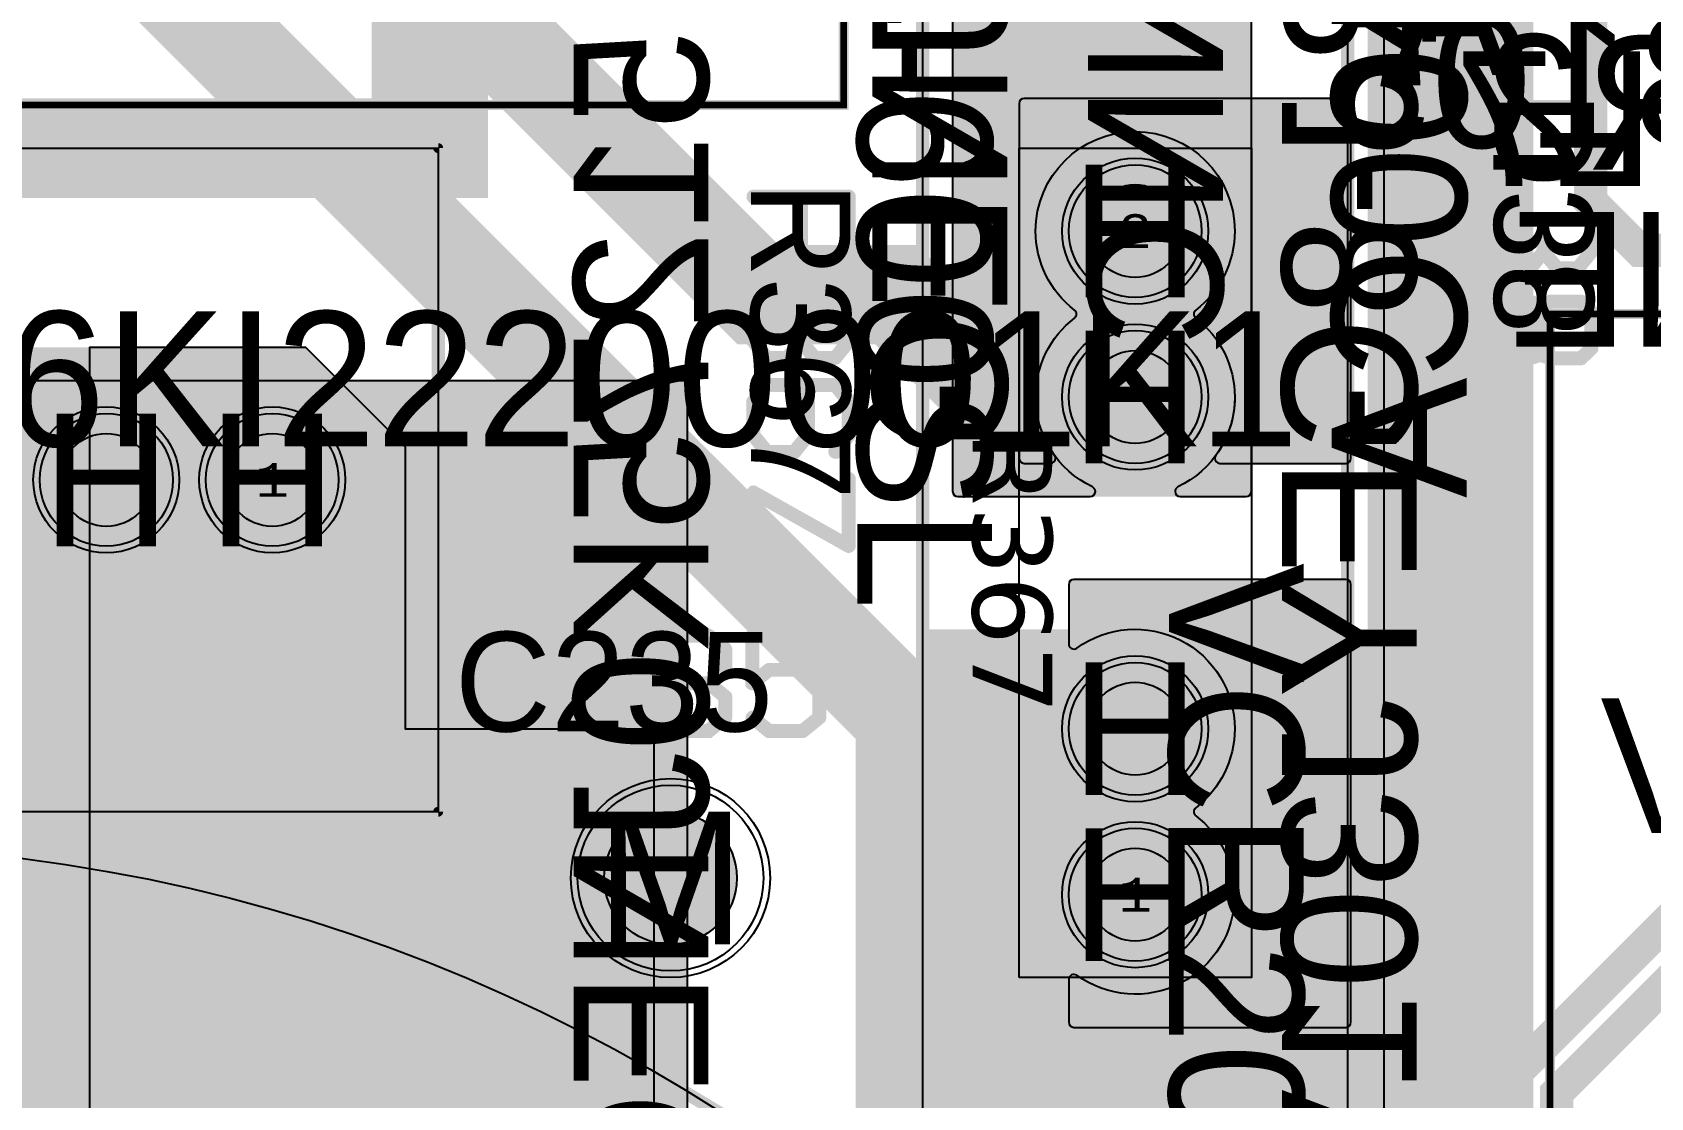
# Model space of a CAD drawing. Extents: x -23 to 289, y -67 to 135.
# Drawn here: x 53.14 to 77.52, y 49.19 to 65.25 of the extents above; entities that cross this region are included whole.
import ezdxf
from ezdxf.enums import TextEntityAlignment as Align

# ---------------------------------------------------------------- set-up
doc = ezdxf.new("R2010")
doc.units = 0
doc.header["$MEASUREMENT"] = 0
for name, color, linetype in [('ASSEMBLY_OUTLINES_TOP', 102, 'CONTINUOUS'), ('ASSEMBLY_PART_NUMBERS_BTM', 191, 'CONTINUOUS'), ('ASSEMBLY_PART_NUMBERS_TOP', 102, 'CONTINUOUS'), ('ASSEMBLY_REF_DES_TOP', 102, 'CONTINUOUS'), ('DRILL_DRAWING', 21, 'CONTINUOUS'), ('GENERATED_SILKSCREEN_BTM', 255, 'CONTINUOUS'), ('GENERATED_SILKSCREEN_TOP', 140, 'CONTINUOUS'), ('MOUNTING_HOLE_PADS_LAYER14', 150, 'CONTINUOUS'), ('MOUNTING_HOLE_PADS_LAYER15', 230, 'CONTINUOUS'), ('MOUNTING_HOLES_LAYER_BOT17', 42, 'CONTINUOUS'), ('MOUNTING_HOLES_LAYER_TOP', 42, 'CONTINUOUS'), ('PART_HOLES_LAYER_BOTTOM', 30, 'CONTINUOUS'), ('PART_HOLES_LAYER_TOP', 30, 'CONTINUOUS'), ('PART_PADS_LAYER_BOTTOM', 230, 'CONTINUOUS'), ('PART_PADS_LAYER_TOP', 150, 'CONTINUOUS'), ('PIN_NUMBERS_BTM', 8, 'CONTINUOUS'), ('PIN_NUMBERS_TOP', 8, 'CONTINUOUS'), ('PLACEMENT_OUTLINES_TOP', 130, 'CONTINUOUS'), ('PLANE_DATA_LAYER_BOTTOM', 230, 'CONTINUOUS'), ('PLANE_DATA_LAYER_TOP', 150, 'CONTINUOUS'), ('PLANE_SHAPES_LAYER_BOTTOM', 230, 'CONTINUOUS'), ('PLANE_SHAPES_LAYER_TOP', 150, 'CONTINUOUS'), ('SILKSCREEN_OUTLINES_TOP', 150, 'CONTINUOUS'), ('SILKSCREEN_REF_DES_BTM', 211, 'CONTINUOUS'), ('SILKSCREEN_REF_DES_TOP', 150, 'CONTINUOUS'), ('SOLDERMASK_PADS_BTM', 12, 'CONTINUOUS'), ('SOLDERMASK_PADS_TOP', 180, 'CONTINUOUS'), ('TRACES_LAYER_BOTTOM', 230, 'CONTINUOUS')]:
    doc.layers.add(name, color=color, linetype=linetype)
doc.styles.add('COURIER_NEW', font='COUR.TTF')
doc.styles.add('VERDANA', font='verdana.TTF')
doc.styles.add('VERIBEST_GERBER_0', font='txt')

msp = doc.modelspace()

# ---------------------------------------------------------------- hatches: boundary and pattern name
at = {"layer": 'MOUNTING_HOLES_LAYER_BOT17'}
h = msp.add_hatch(color=256, dxfattribs=at)
edge = h.paths.add_edge_path()
edge.add_arc((69.75, 59.75), 0.7, 0, 360)
h = msp.add_hatch(color=256, dxfattribs=at)
edge = h.paths.add_edge_path()
edge.add_arc((54.25, 58.5), 0.7, 0, 360)
h = msp.add_hatch(color=256, dxfattribs=at)
edge = h.paths.add_edge_path()
edge.add_arc((69.75, 54.75), 0.7, 0, 360)
h = msp.add_hatch(color=256, dxfattribs=at)
edge = h.paths.add_edge_path()
edge.add_arc((62.75, 52.5), 1, 0, 360)
at = {"layer": 'MOUNTING_HOLES_LAYER_TOP'}
h = msp.add_hatch(color=256, dxfattribs=at)
edge = h.paths.add_edge_path()
edge.add_arc((69.75, 59.75), 0.7, 0, 360)
h = msp.add_hatch(color=256, dxfattribs=at)
edge = h.paths.add_edge_path()
edge.add_arc((54.25, 58.5), 0.7, 0, 360)
h = msp.add_hatch(color=256, dxfattribs=at)
edge = h.paths.add_edge_path()
edge.add_arc((69.75, 54.75), 0.7, 0, 360)
h = msp.add_hatch(color=256, dxfattribs=at)
edge = h.paths.add_edge_path()
edge.add_arc((62.75, 52.5), 1, 0, 360)
at = {"layer": 'PART_HOLES_LAYER_BOTTOM'}
h = msp.add_hatch(color=256, dxfattribs=at)
edge = h.paths.add_edge_path()
edge.add_arc((69.75, 62.25), 0.7, 0, 360)
h = msp.add_hatch(color=256, dxfattribs=at)
edge = h.paths.add_edge_path()
edge.add_arc((56.75, 58.5), 0.7, 0, 360)
h = msp.add_hatch(color=256, dxfattribs=at)
edge = h.paths.add_edge_path()
edge.add_arc((69.75, 52.25), 0.7, 0, 360)
at = {"layer": 'PART_HOLES_LAYER_TOP'}
h = msp.add_hatch(color=256, dxfattribs=at)
edge = h.paths.add_edge_path()
edge.add_arc((69.75, 62.25), 0.7, 0, 360)
h = msp.add_hatch(color=256, dxfattribs=at)
edge = h.paths.add_edge_path()
edge.add_arc((56.75, 58.5), 0.7, 0, 360)
h = msp.add_hatch(color=256, dxfattribs=at)
edge = h.paths.add_edge_path()
edge.add_arc((69.75, 52.25), 0.7, 0, 360)
at = {"layer": 'PLANE_DATA_LAYER_BOTTOM'}
for points in [[(73, 64.1738, 0.41421356), (72.9238, 64.25), (68.0762, 64.25, 0.41421356), (68, 64.1738), (68, 58.8262, 0.41421356), (68.0762, 58.75), (68.47289, 58.75, 0.41421356), (68.54909, 58.8262, 0.15784525), (68.53463, 58.87086, -0.15784898), (68.25, 59.75), (68.25, 59.75, -0.23303436), (68.83626, 60.93957, 0.23303439), (68.86604, 61, 0.23303439), (68.83626, 61.06043, -0.23303436), (68.25, 62.25), (68.25, 62.25, -1), (71.25, 62.25), (71.25, 62.25, -0.23303436), (70.66374, 61.06043, 0.23303439), (70.63396, 61, 0.23303439), (70.66374, 60.93957, -0.23303436), (71.25, 59.75), (71.25, 59.75, -0.15784898), (70.96537, 58.87086, 0.15784525), (70.95091, 58.8262, 0.41421356), (71.02711, 58.75), (72.9238, 58.75, 0.41421356), (73, 58.8262)], [(73, 56.9238, 0.41421356), (72.9238, 57), (68.8262, 57, 0.41421356), (68.75, 56.9238), (68.75, 56.02711, 0.61208009), (68.87086, 55.96536, -0.61208244), (71.25, 54.75), (71.25, 54.75, -0.23303436), (70.66374, 53.56043, 0.23303439), (70.63396, 53.5, 0.23303439), (70.66374, 53.43957, -0.23303436), (71.25, 52.25), (71.25, 52.25, -0.61208244), (68.87086, 51.03464, 0.61208009), (68.75, 50.97289), (68.75, 50.3262, 0.41421356), (68.8262, 50.25), (72.9238, 50.25, 0.41421356), (73, 50.3262)]]:
    msp.add_hatch(color=256, dxfattribs=at).paths.add_polyline_path(points, flags=0)
for points in [[(69.75, 62.25), (68.64536, 63.37436)], [(69.75, 62.25), (70.86454, 63.36454)], [(69.75, 62.25), (68.51958, 61.26488)], [(69.75, 62.25), (70.98908, 61.27578)], [(69.75, 59.75), (68.51959, 60.73514)], [(69.75, 59.75), (70.98908, 60.72422)], [(56.75, 58.5), (56.75, 60.0762)], [(54.25, 58.5), (53.27578, 59.73908)], [(54.25, 58.5), (55.22422, 59.73908)], [(54.25, 58.5), (55.22422, 57.26092)], [(56.75, 58.5), (56.75, 56.9238)], [(56.75, 58.5), (58.3262, 58.5)], [(69.75, 54.75), (69.75, 56.3262)], [(69.75, 52.25), (69.75, 54.75)], [(69.75, 52.25), (69.75, 54.75)], [(69.75, 54.75), (71.3262, 54.75)], [(62.75, 52.5), (61.27562, 53.81589)], [(62.75, 52.5), (61.43411, 51.02562)], [(69.75, 52.25), (69.75, 50.6738)], [(69.75, 52.25), (71.3262, 52.25)]]:
    msp.add_hatch(color=256, dxfattribs=at).paths.add_polyline_path(points, is_closed=False, flags=0)
h = msp.add_hatch(color=256, dxfattribs=at)
h.paths.add_polyline_path([(78.25, 28.6738), (78.25, 17.28156), (78.25, 17.28156, -0.19890996), (78.22768, 17.22768), (77.52232, 16.52232, -0.19891337), (77.46844, 16.5), (77.09915, 16.5, -0.80259303), (77.06695, 16.64526, 0.29147852), (77.5, 17.325), (77.5, 20.325, 0.41421356), (76.75, 21.075), (64.75, 21.075, 0.41421356), (64, 20.325), (64, 17.325, 0.29147981), (64.43305, 16.64526, -0.80259303), (64.40085, 16.5), (63.8262, 16.5, -0.41421356), (63.75, 16.5762), (63.75, 26.74999, 0.41421356), (63.74999, 26.75), (55.3262, 26.75, -0.41421356), (55.25, 26.8262), (55.25, 31.74999, 0.41421356), (55.24999, 31.75), (51.3262, 31.75, -0.41421356), (51.25, 31.8262), (51.25, 33.42377, -0.54958845), (51.35861, 33.49273, 0.11027068), (51.55, 33.45), (52.75, 33.45, 0.20031006), (53.0699, 33.58352, -0.67680827), (53.20026, 33.52853, 0.00459672), (53.2, 33.50003), (53.2, 33.5, 9.12976926), (53.34526, 34.15514, -0.80256403), (53.2, 34.18734), (53.2, 37.1, 0.41421356), (52.75, 37.55), (51.55, 37.55, 0.11027068), (51.35861, 37.50727, -0.54958845), (51.25, 37.57623), (51.25, 39.00418, -0.31739282), (51.30068, 39.07598, 0.31739291), (51.6, 39.5), (51.6, 40.9, 0.31739291), (51.30068, 41.32402, -0.31739282), (51.25, 41.39582), (51.25, 41.4238, -0.41421356), (51.3262, 41.5), (53.99999, 41.5, 0.41421356), (54, 41.50001), (54, 56.93341, -0.44695761), (54.0846, 57.00915, 0.26235333), (55.43957, 57.58626, -0.49283204), (55.56043, 57.58626, 0.7163994), (58.25, 58.5), (58.25, 58.5, 0.7163994), (55.56043, 59.41374, -0.49283204), (55.43957, 59.41374, 0.49283254), (53.06043, 59.41374, -0.49283204), (52.93957, 59.41374, 0.56041705), (50.39503, 59.14348, -0.7996942), (50.25, 59.17617), (50.25, 60.4238, -0.41421356), (50.3262, 60.5), (57.21844, 60.5, -0.19891337), (57.27232, 60.47768), (58.72768, 59.02232, -0.19890996), (58.75, 58.96844), (58.75, 58.96844), (58.75, 54.75001, 0.41421356), (58.75001, 54.75), (62.4238, 54.75, -0.41421356), (62.5, 54.6738), (62.5, 54.44909, -0.36643786), (62.43638, 54.37394, 0.84654801), (62.43638, 50.62606, -0.36643786), (62.5, 50.55091), (62.5, 44.44909, -0.36643786), (62.43638, 44.37394, 0.84654801), (62.43638, 40.62606, -0.36643786), (62.5, 40.55091), (62.5, 40.0762, -0.41421356), (62.4238, 40), (61.00001, 40, 0.41421356), (61, 39.99999), (61, 28.75001, 0.41421356), (61.00001, 28.75), (78.1738, 28.75, -0.41421356)], flags=0)
h.paths.add_polyline_path([(56.35, 42.5, -1), (60.15, 42.5, -1)], flags=0)
h.paths.add_polyline_path([(59.987, 37.05784, 2.70182867), (57.513, 37.05784, -0.45972627), (57.513, 36.94216, 2.70182867), (59.987, 36.94216, -0.45972627)], flags=0)
at = {"layer": 'PLANE_DATA_LAYER_TOP'}
h = msp.add_hatch(color=256, dxfattribs=at)
h.paths.add_polyline_path([(75.75, 40.3262, -0.41421356), (75.6738, 40.25), (66.5762, 40.25, -0.41421356), (66.5, 40.3262), (66.5, 56.1738, -0.41421356), (66.5762, 56.25), (69.07383, 56.25, -0.7996942), (69.10652, 56.10497, 0.28956578), (68.25, 54.75), (68.25, 54.75, 0.23303436), (68.83626, 53.56043, -0.49283204), (68.83626, 53.43957, 0.23303436), (68.25, 52.25), (68.25, 52.25, 1), (71.25, 52.25), (71.25, 52.25, 0.23303436), (70.66374, 53.43957, -0.49283204), (70.66374, 53.56043, 0.23303436), (71.25, 54.75), (71.25, 54.75, 0.28956578), (70.39348, 56.10497, -0.7996942), (70.42617, 56.25), (73.24999, 56.25, 0.41421356), (73.25, 56.25001), (73.25, 75.99999, 0.41421356), (73.24999, 76), (71.70923, 76, -0.41421356), (71.63303, 76.0762), (71.63303, 76.07621, -0.01248484), (71.63312, 76.08001, 1.05131286), (68.63688, 76.08001, -0.01248484), (68.63697, 76.07621), (68.63697, 76.0762, -0.41421356), (68.56077, 76), (66.5762, 76, -0.41421356), (66.5, 76.0762), (66.5, 76.99999, 0.41421356), (66.49999, 77), (60.00001, 77, 0.41421356), (60, 76.99999), (60, 62.8262, -0.41421356), (59.9238, 62.75), (47.8262, 62.75, -0.41421356), (47.75, 62.8262), (47.75, 64.1738, -0.41421356), (47.8262, 64.25), (58.24999, 64.25, 0.41421356), (58.25, 64.25001), (58.25, 76.99999, 0.41421356), (58.24999, 77), (39.25001, 77, 0.41421356), (39.25, 76.99999), (39.25, 75.4724, -0.61749004), (39.12818, 75.41137, 0.97460768), (37.33326, 73.13481, -0.70198227), (37.28456, 73), (36.3262, 73, -0.41421356), (36.25, 73.0762), (36.25, 78.1738, -0.41421356), (36.3262, 78.25), (75.6738, 78.25, -0.41421356), (75.75, 78.1738)], flags=0)
h.paths.add_polyline_path([(69.5, 45.75, -1), (72, 45.75, -1)], flags=0)
h.paths.add_polyline_path([(72.25, 45.75, -1), (74.75, 45.75, -1)], flags=0)
msp.add_hatch(color=256, dxfattribs=at).paths.add_polyline_path([(71.5, 67.1738, 0.41421356), (71.4238, 67.25), (67.0762, 67.25, 0.41421356), (67, 67.1738), (67, 58.3262, 0.41421356), (67.0762, 58.25), (69.07383, 58.25, 0.41421356), (69.15003, 58.3262, 0.28956419), (69.10652, 58.39503, -0.28956578), (68.25, 59.75), (68.25, 59.75, -0.23303436), (68.83626, 60.93957, 0.23303439), (68.86604, 61, 0.23303439), (68.83626, 61.06043, -0.23303436), (68.25, 62.25), (68.25, 62.25, -1), (71.25, 62.25), (71.25, 62.25, -0.23303436), (70.66374, 61.06043, 0.23303439), (70.63396, 61, 0.23303439), (70.66374, 60.93957, -0.23303436), (71.25, 59.75), (71.25, 59.75, -0.28956578), (70.39348, 58.39503, 0.28956419), (70.34997, 58.3262, 0.41421356), (70.42617, 58.25), (71.4238, 58.25, 0.41421356), (71.5, 58.3262)], flags=0)
for points in [[(69.75, 62.25), (68.63546, 63.36454)], [(69.75, 62.25), (70.85465, 63.37434)], [(69.75, 62.25), (68.51092, 61.27578)], [(69.75, 62.25), (70.98041, 61.26486)], [(69.75, 59.75), (68.51092, 60.72422)], [(69.75, 59.75), (70.98042, 60.73512)], [(69.75, 59.75), (68.50102, 58.78851)], [(69.75, 59.75), (70.99042, 58.77749)], [(56.75, 58.5), (58.00388, 59.45509)], [(54.25, 58.5), (53.27578, 57.26092)], [(54.25, 58.5), (55.22422, 57.26092)], [(56.75, 58.5), (55.76946, 57.26592)], [(56.75, 58.5), (57.85308, 57.37412)], [(69.75, 54.75), (68.50104, 55.71151)], [(69.75, 54.75), (70.99898, 55.71149)], [(69.75, 54.75), (68.51092, 53.77578)], [(69.75, 54.75), (70.98908, 53.77578)], [(62.75, 52.5), (62.51416, 54.46208)], [(69.75, 52.25), (68.51092, 53.22422)], [(69.75, 52.25), (70.98908, 53.22422)], [(62.75, 52.5), (60.7738, 52.5)], [(62.75, 52.5), (62.51416, 50.53792)], [(69.75, 52.25), (68.63546, 51.13546)], [(69.75, 52.25), (70.86454, 51.13546)]]:
    msp.add_hatch(color=256, dxfattribs=at).paths.add_polyline_path(points, is_closed=False, flags=0)
h = msp.add_hatch(color=256, dxfattribs=at)
h.paths.add_polyline_path([(63, 54.46854, -0.4402492), (62.9171, 54.39264, 1.09217827), (62.9171, 50.60736, -0.4402492), (63, 50.53146), (63, 44.46854, -0.4402492), (62.9171, 44.39264, 1.09217827), (62.9171, 40.60736, -0.4402492), (63, 40.53146), (63, 39.8262, -0.41421356), (62.9238, 39.75), (61.25001, 39.75, 0.41421356), (61.25, 39.74999), (61.25, 25.3262, -0.41421356), (61.1738, 25.25), (55.5762, 25.25, -0.41421356), (55.5, 25.3262), (55.5, 31.99999, 0.30002108), (55.49999, 32, -0.31242899), (55.4506, 32.07133, -0.27481719), (55.4904, 32.13827, 0.27481689), (56.3, 33.5, 1.75156538), (54.00112, 32.14292, -0.77504162), (53.9643, 32), (51.0762, 32, -0.41421356), (51, 32.0762), (51, 57.07508, -0.55036652), (51.10877, 57.14397, 0.3530344), (52.93957, 57.58626, -0.49283204), (53.06043, 57.58626, 0.49283254), (55.43957, 57.58626, -0.49283204), (55.56043, 57.58626, 0.7163994), (58.25, 58.5), (58.25, 58.5, 0.28956578), (57.39348, 59.85497, -0.7996942), (57.42617, 60), (62.9238, 60, -0.41421356), (63, 59.9238)], flags=0)
h.paths.add_polyline_path([(56.35, 42.5, -1), (60.15, 42.5, -1)], flags=0)
h.paths.add_polyline_path([(59.987, 37.05784, 2.70182867), (57.513, 37.05784, -0.45972627), (57.513, 36.94216, 2.70182867), (59.987, 36.94216, -0.45972627)], flags=0)
at = {"layer": 'PLANE_SHAPES_LAYER_BOTTOM'}
msp.add_hatch(color=256, dxfattribs=at).paths.add_polyline_path([(62.5, 40), (61, 40), (61, 31.75), (54, 31.75), (54, 60.5), (57.25, 60.5), (58.75, 59), (58.75, 54.75), (62.5, 54.75)], flags=0)
at = {"layer": 'PLANE_SHAPES_LAYER_TOP'}
msp.add_hatch(color=256, dxfattribs=at).paths.add_polyline_path([(63, 39.75), (61.25, 39.75), (61.25, 32), (51, 32), (51, 60), (63, 60)], flags=0)

# ---------------------------------------------------------------- linework, layer by layer
at = {"layer": 'ASSEMBLY_OUTLINES_TOP'}
msp.add_lwpolyline([(73.5, 40.25), (73.5, 120.25), (153.5, 120.25), (153.5, 40.25)], close=True, dxfattribs=at)
for points, const_width in [([(36.36, 64.15), (36.36, 76.85), (65.36, 76.85), (65.36, 64.15)], 0.1), ([(66.55, 47.25), (66.55, 67.25), (72.95, 67.25), (72.95, 47.25)], 0.2), ([(39.25, 53.5), (39.25, 63.5), (59.25, 63.5), (59.25, 53.5)], 0.2), ([(96, 61), (96, 44.48438), (92.72059, 41), (76, 41), (76, 61)], 0.1)]:
    msp.add_lwpolyline(points, close=True, dxfattribs=dict(at, const_width=const_width))
at = {"layer": 'ASSEMBLY_OUTLINES_TOP', "const_width": 0.2}
msp.add_lwpolyline([(24.25, 27.5, -1), (75.25, 27.5, -1)], format="xyb", close=True, dxfattribs=at)
at = {"layer": 'GENERATED_SILKSCREEN_BTM', "const_width": 0.15}
for points in [[(75.16, 63.3405), (75.157, 63.348), (75.1555, 63.3525), (75.154, 63.36), (75.154, 64.119), (75.157, 64.1295), (75.1645, 64.137), (75.1735, 64.146), (75.184, 64.149), (76.624, 64.149), (76.636, 64.146), (76.6435, 64.137), (76.6525, 64.1295), (76.654, 64.119), (76.654, 63.36), (76.654, 63.354), (76.6525, 63.351), (76.651, 63.3465), (76.648, 63.3405), (76.4425, 63.087), (76.4365, 63.0825), (76.4335, 63.081), (76.426, 63.078), (76.4185, 63.0765), (75.3895, 63.0765), (75.382, 63.078), (75.3775, 63.081), (75.373, 63.081), (75.3715, 63.0825), (75.37, 63.0855), (75.3655, 63.087), (75.16, 63.3405)], [(75.2155, 64.086), (75.2155, 63.3705), (75.4045, 63.1365), (76.4035, 63.1365), (76.5925, 63.3705), (76.5925, 64.086), (75.2155, 64.086)], [(76.648, 62.4645), (76.4425, 62.718), (76.435, 62.7255), (76.4305, 62.727), (76.426, 62.727), (76.4155, 62.7255), (76.405, 62.7195), (76.3975, 62.712), (76.3915, 62.703), (76.39, 62.6925), (76.393, 62.682), (76.5925, 62.4375), (76.5925, 61.953), (76.4035, 61.719), (76.1245, 61.719), (75.934, 61.95), (75.934, 62.199), (75.931, 62.211), (75.925, 62.2185), (75.9145, 62.223), (75.904, 62.2245), (75.8935, 62.223), (75.883, 62.2185), (75.877, 62.211), (75.874, 62.199), (75.874, 61.95), (75.6835, 61.719), (75.4045, 61.719), (75.2155, 61.953), (75.2155, 62.4375), (75.415, 62.682), (75.418, 62.6925), (75.4165, 62.703), (75.412, 62.712), (75.403, 62.7195), (75.394, 62.7255), (75.3835, 62.727), (75.3775, 62.727), (75.373, 62.7255), (75.3655, 62.718), (75.16, 62.4645), (75.1585, 62.46), (75.157, 62.4555), (75.1555, 62.454), (75.154, 62.448), (75.154, 61.9425), (75.1555, 61.935), (75.157, 61.932), (75.1585, 61.9275), (75.16, 61.923), (75.3655, 61.6695), (75.373, 61.665), (75.379, 61.6635), (75.3835, 61.6605), (75.3895, 61.659), (75.6985, 61.659), (75.703, 61.6605), (75.7135, 61.6635), (75.721, 61.665), (75.724, 61.6695), (75.904, 61.89), (76.084, 61.6695), (76.087, 61.668), (76.09, 61.665), (76.0915, 61.6635), (76.0945, 61.6635), (76.105, 61.6605), (76.1095, 61.659), (76.4185, 61.659), (76.426, 61.6605), (76.432, 61.6635), (76.438, 61.665), (76.4425, 61.6695), (76.648, 61.923), (76.651, 61.929), (76.6525, 61.9305), (76.6525, 61.935), (76.654, 61.9365), (76.654, 61.938), (76.654, 61.9425), (76.654, 62.448), (76.6525, 62.454), (76.651, 62.46), (76.648, 62.4645)], [(75.7075, 60.306), (75.8515, 60.354), (75.9955, 60.306), (76, 60.306), (76.006, 60.3045), (76.4695, 60.3045), (76.474, 60.3045), (76.4785, 60.306), (76.4845, 60.3075), (76.4905, 60.3135), (76.645, 60.4635), (76.651, 60.4695), (76.6525, 60.4785), (76.654, 60.4845), (76.654, 61.035), (76.654, 61.0395), (76.6525, 61.044), (76.651, 61.05), (76.645, 61.056), (76.4905, 61.206), (76.4845, 61.212), (76.4785, 61.215), (76.4695, 61.215), (76.006, 61.215), (76, 61.215), (75.997, 61.215), (75.9955, 61.2135), (75.8515, 61.1655), (75.7075, 61.2135), (75.706, 61.215), (75.697, 61.215), (75.337, 61.215), (75.331, 61.215), (75.3235, 61.212), (75.316, 61.206), (75.1615, 61.056), (75.157, 61.05), (75.1555, 61.044), (75.154, 61.0395), (75.154, 61.035), (75.154, 60.4845), (75.1555, 60.4785), (75.157, 60.4695), (75.1615, 60.4635), (75.316, 60.3135), (75.325, 60.3075), (75.331, 60.306), (75.337, 60.3045), (75.697, 60.3045), (75.703, 60.3045), (75.706, 60.306), (75.7075, 60.306)], [(75.3535, 61.155), (75.694, 61.155), (75.823, 61.1145), (75.823, 60.408), (75.694, 60.3645), (75.3535, 60.3645), (75.2155, 60.4965), (75.2155, 61.02), (75.3535, 61.155)], [(76.012, 61.155), (76.456, 61.155), (76.5925, 61.02), (76.5925, 60.4965), (76.456, 60.3645), (76.012, 60.3645), (75.883, 60.408), (75.883, 61.1145), (76.012, 61.155)]]:
    msp.add_lwpolyline(points, dxfattribs=at)
at = {"layer": 'GENERATED_SILKSCREEN_TOP', "const_width": 0.15}
for points in [[(36.36, 64.15), (36.36, 76.85), (65.36, 76.85), (65.36, 64.15)], [(66.55, 47.25), (66.55, 67.25), (72.95, 67.25), (72.95, 47.25)], [(96, 61), (96, 44.48438), (92.72059, 41), (76, 41), (76, 61)]]:
    msp.add_lwpolyline(points, close=True, dxfattribs=at)
for points in [[(59.25001, 53.5, -0.41421356), (59.25, 53.49999), (39.25, 53.49999, -0.41421356), (39.24999, 53.5), (39.24999, 63.5, -0.41421356), (39.25, 63.50001), (48.88693, 63.50001, 0.000006), (48.88693, 63.49999), (39.25001, 63.49999), (39.25001, 53.50001), (59.24999, 53.50001), (59.24999, 63.49999), (52.21307, 63.49999, 0.000006), (52.21307, 63.50001), (59.25, 63.50001, -0.41421356), (59.25001, 63.5), (59.25001, 53.5)], [(29.12841, 42.50001, -0.50917501), (70.37159, 42.50001), (71.75, 42.50001, -0.41421356), (71.75001, 42.5), (71.75001, 40.3938, -0.06121212), (74.21722, 34.68369)], [(29.12842, 12.5, 0.50917484), (70.37158, 12.5), (64.225, 12.5), (64.225, 12.5), (64.225, 12.5), (70.37159, 12.5, 0.02469306), (71.74999, 14.6062), (71.74999, 40.3938, 0.02469306), (70.37159, 42.49999), (64.225, 42.49999), (64.225, 42.5), (64.225, 42.50001), (70.37158, 42.50001, 0.50917484), (29.12842, 42.50001)]]:
    msp.add_lwpolyline(points, format="xyb", dxfattribs=at)
for points in [[(64.896, 61.7355), (64.899, 61.731), (64.9065, 61.7295), (64.914, 61.725), (64.9215, 61.725), (65.2305, 61.725), (65.238, 61.725), (65.2425, 61.7295), (65.247, 61.7295), (65.2485, 61.731), (65.25, 61.7325), (65.2545, 61.7355), (65.46, 61.9905), (65.463, 61.998), (65.4645, 62.0025), (65.466, 62.01), (65.466, 62.766), (65.463, 62.7795), (65.4555, 62.787), (65.448, 62.796), (65.436, 62.799), (63.996, 62.799), (63.984, 62.796), (63.9765, 62.7885), (63.972, 62.7795), (63.9705, 62.769), (63.972, 62.757), (63.9765, 62.7465), (63.984, 62.739), (63.996, 62.736), (64.686, 62.736), (64.686, 62.031), (63.987, 61.785), (63.9765, 61.779), (63.9705, 61.7685), (63.969, 61.7565), (63.972, 61.7475), (63.978, 61.7385), (63.9855, 61.731), (63.9945, 61.7265), (64.0065, 61.7295), (64.7055, 61.9755), (64.896, 61.7355)], [(65.4045, 62.736), (65.4045, 62.0175), (65.2155, 61.785), (64.9365, 61.785), (64.746, 62.0175), (64.746, 62.736), (65.4045, 62.736)], [(63.972, 61.1145), (64.1775, 61.368), (64.185, 61.3755), (64.1895, 61.377), (64.194, 61.377), (64.2045, 61.3755), (64.215, 61.3695), (64.224, 61.362), (64.2285, 61.353), (64.23, 61.3425), (64.227, 61.332), (64.0275, 61.0875), (64.0275, 60.603), (64.2165, 60.369), (64.4955, 60.369), (64.686, 60.6), (64.686, 60.849), (64.689, 60.861), (64.695, 60.8685), (64.7055, 60.873), (64.716, 60.8745), (64.7265, 60.873), (64.737, 60.8685), (64.743, 60.861), (64.746, 60.849), (64.746, 60.6), (64.9365, 60.369), (65.2155, 60.369), (65.4045, 60.603), (65.4045, 61.0875), (65.205, 61.332), (65.202, 61.3425), (65.2035, 61.353), (65.208, 61.362), (65.217, 61.3695), (65.2275, 61.3755), (65.238, 61.377), (65.2425, 61.377), (65.247, 61.3755), (65.2545, 61.368), (65.46, 61.1145), (65.4615, 61.11), (65.463, 61.1055), (65.4645, 61.104), (65.466, 61.098), (65.466, 60.5925), (65.4645, 60.585), (65.463, 60.582), (65.4615, 60.5775), (65.46, 60.573), (65.2545, 60.3195), (65.2485, 60.315), (65.241, 60.3135), (65.2365, 60.3105), (65.2305, 60.309), (64.9215, 60.309), (64.917, 60.3105), (64.9065, 60.3135), (64.9005, 60.315), (64.896, 60.3195), (64.716, 60.54), (64.536, 60.3195), (64.533, 60.318), (64.53, 60.315), (64.5285, 60.3135), (64.5255, 60.3135), (64.515, 60.3105), (64.5105, 60.309), (64.2015, 60.309), (64.194, 60.3105), (64.188, 60.3135), (64.182, 60.315), (64.1775, 60.3195), (63.972, 60.573), (63.969, 60.579), (63.9675, 60.5805), (63.9675, 60.585), (63.9675, 60.5865), (63.966, 60.588), (63.966, 60.5925), (63.966, 61.098), (63.9675, 61.104), (63.969, 61.11), (63.972, 61.1145)], [(65.46, 59.154), (65.2545, 58.902), (65.247, 58.8945), (65.235, 58.893), (65.2275, 58.8945), (65.22, 58.8975), (65.2125, 58.902), (65.2065, 58.9095), (65.202, 58.917), (65.2005, 58.9245), (65.2005, 58.932), (65.205, 58.938), (65.4045, 59.184), (65.4045, 59.67), (65.2155, 59.901), (64.677, 59.901), (64.8435, 59.697), (64.845, 59.691), (64.8465, 59.688), (64.8465, 59.6865), (64.848, 59.6865), (64.8495, 59.679), (64.8495, 59.1735), (64.848, 59.1675), (64.8465, 59.166), (64.8465, 59.1645), (64.845, 59.16), (64.8435, 59.154), (64.6395, 58.902), (64.6365, 58.9005), (64.6335, 58.8975), (64.632, 58.896), (64.629, 58.896), (64.6185, 58.893), (64.614, 58.8915), (64.2015, 58.8915), (64.194, 58.893), (64.188, 58.896), (64.182, 58.8975), (64.1775, 58.902), (63.972, 59.154), (63.969, 59.1615), (63.9675, 59.163), (63.9675, 59.166), (63.9675, 59.169), (63.966, 59.1705), (63.966, 59.1735), (63.966, 59.679), (63.9675, 59.685), (63.969, 59.691), (63.972, 59.697), (64.1775, 59.949), (64.1805, 59.952), (64.182, 59.955), (64.1865, 59.958), (64.197, 59.961), (64.2015, 59.9625), (65.2305, 59.9625), (65.238, 59.961), (65.244, 59.958), (65.2485, 59.955), (65.25, 59.952), (65.2545, 59.949), (65.46, 59.697), (65.4615, 59.691), (65.463, 59.6865), (65.4645, 59.685), (65.466, 59.679), (65.466, 59.1735), (65.4645, 59.1675), (65.4645, 59.166), (65.463, 59.1645), (65.4615, 59.16), (65.46, 59.154)], [(64.599, 59.901), (64.2165, 59.901), (64.0275, 59.67), (64.0275, 59.1855), (64.2165, 58.9515), (64.599, 58.9515), (64.7895, 59.1855), (64.7895, 59.67), (64.599, 59.901)], [(64.011, 58.338), (64.0005, 58.341), (63.99, 58.3395), (63.981, 58.332), (63.975, 58.3245), (63.972, 58.314), (63.9705, 58.3035), (63.975, 58.2945), (63.9825, 58.287), (65.421, 57.4785), (65.4285, 57.4755), (65.4345, 57.4755), (65.4405, 57.4755), (65.4465, 57.4785), (65.4555, 57.483), (65.4615, 57.489), (65.4645, 57.4965), (65.466, 57.504), (65.466, 58.5165), (65.463, 58.527), (65.4555, 58.5345), (65.4465, 58.5405), (65.4345, 58.542), (65.424, 58.5405), (65.4135, 58.5345), (65.406, 58.527), (65.4045, 58.5165), (65.4045, 57.555), (64.011, 58.338)], [(59.968, 54.6905), (59.716, 54.896), (59.7085, 54.9005), (59.707, 54.9065), (59.704, 54.9125), (59.7025, 54.92), (59.7025, 55.949), (59.704, 55.9565), (59.707, 55.9625), (59.71, 55.9655), (59.7115, 55.9685), (59.7145, 55.973), (59.968, 56.1785), (59.9725, 56.18), (59.977, 56.1815), (59.9785, 56.183), (59.9845, 56.1845), (60.49, 56.1845), (60.4975, 56.183), (60.5005, 56.1815), (60.505, 56.18), (60.5095, 56.1785), (60.763, 55.973), (60.769, 55.9655), (60.772, 55.9535), (60.7705, 55.9445), (60.7675, 55.937), (60.763, 55.931), (60.7555, 55.925), (60.748, 55.9205), (60.7405, 55.919), (60.733, 55.919), (60.727, 55.9235), (60.4795, 56.123), (59.995, 56.123), (59.764, 55.934), (59.764, 54.935), (59.995, 54.746), (60.4795, 54.746), (60.727, 54.9455), (60.733, 54.9485), (60.7405, 54.95), (60.748, 54.9485), (60.7555, 54.944), (60.763, 54.938), (60.7675, 54.9305), (60.7705, 54.9215), (60.772, 54.9125), (60.769, 54.9035), (60.763, 54.896), (60.5095, 54.6905), (60.5035, 54.6875), (60.502, 54.686), (60.4975, 54.686), (60.496, 54.6845), (60.4945, 54.6845), (60.49, 54.6845), (59.9845, 54.6845), (59.9785, 54.686), (59.9725, 54.6875), (59.968, 54.6905)], [(61.9255, 56.1785), (62.1775, 55.973), (62.182, 55.9655), (62.1835, 55.9595), (62.1865, 55.955), (62.188, 55.949), (62.188, 55.7435), (62.1865, 55.7375), (62.1835, 55.7285), (62.182, 55.721), (62.1775, 55.718), (61.1785, 54.9065), (61.1785, 54.746), (62.158, 54.746), (62.1685, 54.743), (62.1775, 54.737), (62.182, 54.7265), (62.1835, 54.7145), (62.182, 54.704), (62.1775, 54.6935), (62.1685, 54.6875), (62.158, 54.6845), (61.147, 54.6845), (61.135, 54.6875), (61.1275, 54.695), (61.12, 54.7025), (61.117, 54.7145), (61.117, 54.92), (61.1185, 54.9245), (61.1215, 54.935), (61.1245, 54.9395), (61.1275, 54.9425), (61.1305, 54.9455), (62.128, 55.7585), (62.128, 55.934), (61.894, 56.123), (61.4095, 56.123), (61.165, 55.9235), (61.1545, 55.9205), (61.144, 55.922), (61.135, 55.9265), (61.129, 55.9355), (61.123, 55.9445), (61.1215, 55.955), (61.1215, 55.961), (61.123, 55.9655), (61.1305, 55.973), (61.3825, 56.1785), (61.3885, 56.18), (61.393, 56.1815), (61.3945, 56.183), (61.4005, 56.1845), (61.906, 56.1845), (61.912, 56.183), (61.9135, 56.183), (61.915, 56.1815), (61.9195, 56.18), (61.9255, 56.1785)], [(62.8, 54.6905), (62.5465, 54.896), (62.539, 54.9035), (62.5375, 54.9125), (62.539, 54.923), (62.545, 54.9335), (62.5525, 54.941), (62.5615, 54.947), (62.572, 54.9485), (62.5825, 54.9455), (62.827, 54.746), (63.3115, 54.746), (63.5455, 54.935), (63.5455, 55.214), (63.3145, 55.4045), (63.0655, 55.4045), (63.0535, 55.4075), (63.046, 55.4135), (63.0415, 55.424), (63.04, 55.4345), (63.0415, 55.445), (63.046, 55.454), (63.0535, 55.4615), (63.0655, 55.4645), (63.3145, 55.4645), (63.5455, 55.655), (63.5455, 55.934), (63.3115, 56.123), (62.827, 56.123), (62.5825, 55.9235), (62.572, 55.9205), (62.5615, 55.922), (62.5525, 55.9265), (62.545, 55.9355), (62.539, 55.9445), (62.5375, 55.955), (62.539, 55.9655), (62.5465, 55.973), (62.8, 56.1785), (62.8045, 56.18), (62.809, 56.1815), (62.8105, 56.183), (62.8165, 56.1845), (63.322, 56.1845), (63.3295, 56.183), (63.3325, 56.1815), (63.337, 56.18), (63.3415, 56.1785), (63.595, 55.973), (63.5995, 55.9655), (63.601, 55.9595), (63.604, 55.955), (63.6055, 55.949), (63.6055, 55.64), (63.604, 55.6355), (63.601, 55.625), (63.5995, 55.6175), (63.595, 55.6145), (63.3745, 55.4345), (63.595, 55.2545), (63.5965, 55.2515), (63.5995, 55.2485), (63.601, 55.247), (63.601, 55.244), (63.604, 55.2335), (63.6055, 55.229), (63.6055, 54.92), (63.604, 54.9125), (63.601, 54.9065), (63.5995, 54.9005), (63.595, 54.896), (63.3415, 54.6905), (63.3355, 54.6875), (63.334, 54.686), (63.3295, 54.686), (63.328, 54.6845), (63.3265, 54.6845), (63.322, 54.6845), (62.8165, 54.6845), (62.8105, 54.686), (62.8045, 54.6875), (62.8, 54.6905)], [(64.234, 55.6685), (64.228, 55.667), (64.2235, 55.6655), (64.2175, 55.6625), (64.0135, 55.4975), (64.0135, 56.123), (64.993, 56.123), (65.0035, 56.126), (65.0125, 56.132), (65.017, 56.1425), (65.0185, 56.153), (65.017, 56.165), (65.0125, 56.174), (65.0035, 56.1815), (64.993, 56.1845), (63.9805, 56.1845), (63.97, 56.1815), (63.961, 56.174), (63.9535, 56.165), (63.9505, 56.1545), (63.9505, 55.433), (63.952, 55.4225), (63.9565, 55.415), (63.9625, 55.4105), (63.973, 55.4075), (63.9805, 55.4045), (63.9865, 55.403), (63.994, 55.4045), (64, 55.409), (64.2445, 55.6085), (64.729, 55.6085), (64.963, 55.418), (64.963, 54.935), (64.729, 54.7475), (64.2445, 54.7475), (64, 54.9455), (63.9895, 54.95), (63.9805, 54.95), (63.9715, 54.944), (63.9625, 54.9365), (63.9565, 54.926), (63.955, 54.9155), (63.9565, 54.905), (63.964, 54.8975), (64.2175, 54.6905), (64.222, 54.6875), (64.228, 54.6875), (64.234, 54.6845), (64.7395, 54.6845), (64.744, 54.6845), (64.7455, 54.686), (64.747, 54.686), (64.75, 54.6875), (64.753, 54.6875), (64.759, 54.6905), (65.0125, 54.8975), (65.017, 54.902), (65.0185, 54.905), (65.0215, 54.914), (65.023, 54.92), (65.023, 55.433), (65.0215, 55.439), (65.0185, 55.448), (65.0185, 55.451), (65.017, 55.4525), (65.014, 55.4555), (65.0125, 55.4585), (64.759, 55.6625), (64.7515, 55.6655), (64.7455, 55.667), (64.7395, 55.6685), (64.234, 55.6685)]]:
    msp.add_lwpolyline(points, dxfattribs=at)
at = {"layer": 'MOUNTING_HOLE_PADS_LAYER14'}
for centre, radius in [((69.75, 59.75), 1), ((54.25, 58.5), 1), ((69.75, 54.75), 1), ((62.75, 52.5), 1.4)]:
    msp.add_circle(centre, radius, dxfattribs=at)
at = {"layer": 'MOUNTING_HOLE_PADS_LAYER15'}
for centre, radius in [((69.75, 59.75), 1), ((54.25, 58.5), 1), ((69.75, 54.75), 1), ((62.75, 52.5), 1.4)]:
    msp.add_circle(centre, radius, dxfattribs=at)
at = {"layer": 'MOUNTING_HOLES_LAYER_BOT17'}
for centre, radius in [((69.75, 59.75), 0.7), ((54.25, 58.5), 0.7), ((69.75, 54.75), 0.7), ((62.75, 52.5), 1)]:
    msp.add_circle(centre, radius, dxfattribs=at)
at = {"layer": 'MOUNTING_HOLES_LAYER_TOP'}
for centre, radius in [((69.75, 59.75), 0.7), ((54.25, 58.5), 0.7), ((69.75, 54.75), 0.7), ((62.75, 52.5), 1)]:
    msp.add_circle(centre, radius, dxfattribs=at)
at = {"layer": 'PART_HOLES_LAYER_BOTTOM'}
for centre in [(69.75, 62.25), (56.75, 58.5), (69.75, 52.25)]:
    msp.add_circle(centre, 0.7, dxfattribs=at)
at = {"layer": 'PART_HOLES_LAYER_TOP'}
for centre in [(69.75, 62.25), (56.75, 58.5), (69.75, 52.25)]:
    msp.add_circle(centre, 0.7, dxfattribs=at)
at = {"layer": 'PART_PADS_LAYER_BOTTOM'}
for centre in [(69.75, 62.25), (56.75, 58.5), (69.75, 52.25)]:
    msp.add_circle(centre, 1, dxfattribs=at)
at = {"layer": 'PART_PADS_LAYER_TOP'}
for centre in [(69.75, 62.25), (56.75, 58.5), (69.75, 52.25)]:
    msp.add_circle(centre, 1, dxfattribs=at)
at = {"layer": 'PLACEMENT_OUTLINES_TOP'}
for points in [[(36.36, 64.15), (36.36, 76.85), (65.36, 76.85), (65.36, 64.15)], [(39.25, 53.5), (39.25, 63.5), (59.25, 63.5), (59.25, 53.5)], [(68, 51), (68, 63.5), (71.5, 63.5), (71.5, 51)], [(96, 61), (96, 44.48438), (92.72059, 41), (76, 41), (76, 61)]]:
    msp.add_lwpolyline(points, close=True, dxfattribs=at)
msp.add_circle((49.75, 27.5), 25.5, dxfattribs=at)
at = {"layer": 'PLANE_DATA_LAYER_BOTTOM'}
for points in [[(73, 64.1738, 0.41421356), (72.9238, 64.25), (68.0762, 64.25, 0.41421356), (68, 64.1738), (68, 58.8262, 0.41421356), (68.0762, 58.75), (68.47289, 58.75, 0.41421356), (68.54909, 58.8262, 0.15784525), (68.53463, 58.87086, -0.15784898), (68.25, 59.75), (68.25, 59.75, -0.23303436), (68.83626, 60.93957, 0.23303439), (68.86604, 61, 0.23303439), (68.83626, 61.06043, -0.23303436), (68.25, 62.25), (68.25, 62.25, -1), (71.25, 62.25), (71.25, 62.25, -0.23303436), (70.66374, 61.06043, 0.23303439), (70.63396, 61, 0.23303439), (70.66374, 60.93957, -0.23303436), (71.25, 59.75), (71.25, 59.75, -0.15784898), (70.96537, 58.87086, 0.15784525), (70.95091, 58.8262, 0.41421356), (71.02711, 58.75), (72.9238, 58.75, 0.41421356), (73, 58.8262)], [(73, 56.9238, 0.41421356), (72.9238, 57), (68.8262, 57, 0.41421356), (68.75, 56.9238), (68.75, 56.02711, 0.61208009), (68.87086, 55.96536, -0.61208244), (71.25, 54.75), (71.25, 54.75, -0.23303436), (70.66374, 53.56043, 0.23303439), (70.63396, 53.5, 0.23303439), (70.66374, 53.43957, -0.23303436), (71.25, 52.25), (71.25, 52.25, -0.61208244), (68.87086, 51.03464, 0.61208009), (68.75, 50.97289), (68.75, 50.3262, 0.41421356), (68.8262, 50.25), (72.9238, 50.25, 0.41421356), (73, 50.3262)]]:
    msp.add_lwpolyline(points, format="xyb", close=True, dxfattribs=at)
at = {"layer": 'PLANE_DATA_LAYER_BOTTOM', "const_width": 0.75}
for points in [[(69.75, 62.25), (68.64536, 63.37436)], [(69.75, 62.25), (70.86454, 63.36454)], [(69.75, 62.25), (68.51958, 61.26488)], [(69.75, 62.25), (70.98908, 61.27578)], [(69.75, 59.75), (68.51959, 60.73514)], [(69.75, 59.75), (70.98908, 60.72422)], [(56.75, 58.5), (56.75, 60.0762)], [(54.25, 58.5), (53.27578, 59.73908)], [(54.25, 58.5), (55.22422, 59.73908)], [(54.25, 58.5), (55.22422, 57.26092)], [(56.75, 58.5), (56.75, 56.9238)], [(56.75, 58.5), (58.3262, 58.5)], [(69.75, 54.75), (69.75, 56.3262)], [(69.75, 52.25), (69.75, 54.75)], [(69.75, 52.25), (69.75, 54.75)], [(69.75, 54.75), (71.3262, 54.75)], [(62.75, 52.5), (61.27562, 53.81589)], [(62.75, 52.5), (61.43411, 51.02562)], [(69.75, 52.25), (69.75, 50.6738)], [(69.75, 52.25), (71.3262, 52.25)]]:
    msp.add_lwpolyline(points, dxfattribs=at)
at = {"layer": 'PLANE_DATA_LAYER_TOP'}
msp.add_lwpolyline([(67, 67.1738), (67, 58.3262, 0.41421356), (67.0762, 58.25), (69.07383, 58.25, 0.41421356), (69.15003, 58.3262, 0.28956419), (69.10652, 58.39503, -0.28956578), (68.25, 59.75), (68.25, 59.75, -0.23303436), (68.83626, 60.93957, 0.23303439), (68.86604, 61, 0.23303439), (68.83626, 61.06043, -0.23303436), (68.25, 62.25), (68.25, 62.25, -1), (71.25, 62.25), (71.25, 62.25, -0.23303436), (70.66374, 61.06043, 0.23303439), (70.63396, 61, 0.23303439), (70.66374, 60.93957, -0.23303436), (71.25, 59.75), (71.25, 59.75, -0.28956578), (70.39348, 58.39503, 0.28956419), (70.34997, 58.3262, 0.41421356), (70.42617, 58.25), (71.4238, 58.25, 0.41421356), (71.5, 58.3262), (71.5, 67.1738, 0.41421356)], format="xyb", dxfattribs=at)
at = {"layer": 'PLANE_DATA_LAYER_TOP', "const_width": 0.75}
for points in [[(69.75, 62.25), (68.63546, 63.36454)], [(69.75, 62.25), (70.85465, 63.37434)], [(69.75, 62.25), (68.51092, 61.27578)], [(69.75, 62.25), (70.98041, 61.26486)], [(69.75, 59.75), (68.51092, 60.72422)], [(69.75, 59.75), (70.98042, 60.73512)], [(69.75, 59.75), (68.50102, 58.78851)], [(69.75, 59.75), (70.99042, 58.77749)], [(56.75, 58.5), (58.00388, 59.45509)], [(54.25, 58.5), (53.27578, 57.26092)], [(54.25, 58.5), (55.22422, 57.26092)], [(56.75, 58.5), (55.76946, 57.26592)], [(56.75, 58.5), (57.85308, 57.37412)], [(69.75, 54.75), (68.50104, 55.71151)], [(69.75, 54.75), (70.99898, 55.71149)], [(69.75, 54.75), (68.51092, 53.77578)], [(69.75, 54.75), (70.98908, 53.77578)], [(62.75, 52.5), (62.51416, 54.46208)], [(69.75, 52.25), (68.51092, 53.22422)], [(69.75, 52.25), (70.98908, 53.22422)], [(62.75, 52.5), (60.7738, 52.5)], [(62.75, 52.5), (62.51416, 50.53792)], [(69.75, 52.25), (68.63546, 51.13546)], [(69.75, 52.25), (70.86454, 51.13546)]]:
    msp.add_lwpolyline(points, dxfattribs=at)
at = {"layer": 'PLANE_SHAPES_LAYER_BOTTOM'}
msp.add_lwpolyline([(62.5, 40), (61, 40), (61, 31.75), (54, 31.75), (54, 60.5), (57.25, 60.5), (58.75, 59), (58.75, 54.75), (62.5, 54.75)], close=True, dxfattribs=at)
for points in [[(68, 58.75), (73, 58.75), (68, 64.25), (73, 64.25)], [(50.25, 57), (54, 57), (50.25, 60.5), (54, 60.5)], [(68.75, 50.25), (73, 50.25), (68.75, 57), (73, 57)]]:
    msp.add_solid(points, dxfattribs=at)
at = {"layer": 'PLANE_SHAPES_LAYER_TOP'}
msp.add_lwpolyline([(63, 39.75), (61.25, 39.75), (61.25, 32), (51, 32), (51, 60), (63, 60)], close=True, dxfattribs=at)
for points in [[(73.25, 56.25), (75.75, 56.25), (73.25, 78.25), (75.75, 78.25)], [(58.25, 64.25), (60, 64.25), (58.25, 77), (60, 77)], [(67, 58.25), (71.5, 58.25), (67, 67.25), (71.5, 67.25)], [(47.75, 62.75), (60, 62.75), (47.75, 64.25), (60, 64.25)], [(66.5, 40.25), (75.75, 40.25), (66.5, 56.25), (75.75, 56.25)]]:
    msp.add_solid(points, dxfattribs=at)
at = {"layer": 'SILKSCREEN_OUTLINES_TOP'}
for points in [[(36.36, 64.15), (36.36, 76.85), (65.36, 76.85), (65.36, 64.15)], [(66.55, 47.25), (66.55, 67.25), (72.95, 67.25), (72.95, 47.25)], [(39.25, 53.5), (39.25, 63.5), (59.25, 63.5), (59.25, 53.5)], [(96, 61), (96, 44.48438), (92.72059, 41), (76, 41), (76, 61)]]:
    msp.add_lwpolyline(points, close=True, dxfattribs=at)
msp.add_circle((49.75, 27.5), 25.5, dxfattribs=at)
at = {"layer": 'SOLDERMASK_PADS_BTM'}
for centre, radius in [((69.75, 62.25), 1.1), ((69.75, 59.75), 1.1), ((54.25, 58.5), 1.1), ((56.75, 58.5), 1.1), ((69.75, 54.75), 1.1), ((62.75, 52.5), 1.5), ((69.75, 52.25), 1.1)]:
    msp.add_circle(centre, radius, dxfattribs=at)
at = {"layer": 'SOLDERMASK_PADS_TOP'}
for centre, radius in [((69.75, 62.25), 1.1), ((69.75, 59.75), 1.1), ((54.25, 58.5), 1.1), ((56.75, 58.5), 1.1), ((69.75, 54.75), 1.1), ((62.75, 52.5), 1.5), ((69.75, 52.25), 1.1)]:
    msp.add_circle(centre, radius, dxfattribs=at)
at = {"layer": 'TRACES_LAYER_BOTTOM'}
for points, const_width in [([(69.75, 59.75), (67.68948, 59.75), (66.14725, 61.29223), (64.07175, 61.29223), (52.48858, 72.87541), (52.48858, 76.3518), (50.60416, 78.23623), (39.95076, 78.23623), (37.59689, 80.5901), (26.8401, 80.5901), (22.75, 76.5)], 1.5), ([(70.30893, 37.42097), (70.30893, 42.78234), (66.28865, 46.80261), (66.28865, 54.91176), (50.28924, 70.91117), (46.63883, 70.91117), (43.3, 74.25)], 1.5), ([(79, 61.96), (77.35156, 61.96), (76.61211, 62.69945), (76.61211, 67.78789), (74.5, 69.9)], 0.5), ([(92.3, 63), (88.74587, 59.44587), (85.36466, 59.44587), (75.45013, 49.53135), (75.45013, 42.27987), (78.73, 39)], 0.5), ([(94.75, 62.65), (94.75, 61.22087), (93.47159, 59.94245), (90.17225, 59.94245), (88.90855, 58.67876), (86.40952, 58.67876), (86.39881, 58.66805), (85.50607, 58.66805), (76.10013, 49.26211), (76.10013, 43.48036), (80, 39.58049), (80, 39)], 0.5)]:
    msp.add_lwpolyline(points, dxfattribs=dict(at, const_width=const_width))

# ---------------------------------------------------------------- texts
at = {"layer": 'ASSEMBLY_PART_NUMBERS_BTM', "style": 'VERIBEST_GERBER_0', "text_generation_flag": 2}
for s, p in [('CRCW251275K0JNEG', (65.79, 87)), ('CL10C010BB8NNNC', (69.04, 86.5)), ('P6SMB400CA', (72.71, 75.75)), ('CRCW251275K0JNEG', (61.29, 75.25)), ('ERJ-8GEYJ301V', (71.96, 68.5))]:
    msp.add_text(s, height=2.032, rotation=90, dxfattribs=at).set_placement(p, align=Align.TOP_LEFT)
for s, p in [('CC0805KKX7R7BB105', (101.25, 65.54)), ('AD8628AUJZ-R2', (96, 65.21)), ('ADM1087AKSZ-REEL7', (103.25, 64.96)), ('CL21B225KOFNNNE', (101.5, 62.54)), ('ERJ-6GEYJ751V', (97.75, 55.21))]:
    msp.add_text(s, height=2.032, dxfattribs=at).set_placement(p, align=Align.TOP_LEFT)
at = {"layer": 'ASSEMBLY_PART_NUMBERS_TOP', "style": 'VERIBEST_GERBER_0'}
for s, p in [('BTB04-600SL', (67.595, 73.615)), ('VCR20D361K', (72.29, 57.25))]:
    msp.add_text(s, height=2.032, rotation=270, dxfattribs=at).set_placement(p, align=Align.TOP_LEFT)
msp.add_text('R46KI22200001K1', height=2.032, dxfattribs=at).set_placement((49.25, 61.04), align=Align.TOP_LEFT)
at = {"layer": 'ASSEMBLY_REF_DES_TOP', "style": 'VERDANA'}
msp.add_text('R367', height=1.2, rotation=270, dxfattribs=at).set_placement((68.5, 59.25), align=Align.TOP_LEFT)
at = {"layer": 'DRILL_DRAWING', "style": 'VERIBEST_GERBER_0'}
for s, p in [('A', (74.5, 65.6)), ('H', (69.75, 62.25)), ('H', (69.75, 59.75)), ('H', (54.25, 58.5)), ('H', (56.75, 58.5)), ('H', (69.75, 54.75)), ('M', (62.75, 52.5)), ('H', (69.75, 52.25))]:
    msp.add_text(s, height=2, dxfattribs=at).set_placement(p, align=Align.MIDDLE_CENTER)
at = {"layer": 'PIN_NUMBERS_BTM', "style": 'COURIER_NEW'}
for s, p in [('2', (69.75, 62.25)), ('1', (56.75, 58.5)), ('1', (69.75, 52.25))]:
    msp.add_text(s, height=0.508, dxfattribs=at).set_placement(p, align=Align.MIDDLE_CENTER)
at = {"layer": 'PIN_NUMBERS_TOP', "style": 'COURIER_NEW'}
for s, p in [('2', (69.75, 62.25)), ('1', (56.75, 58.5)), ('1', (69.75, 52.25))]:
    msp.add_text(s, height=0.508, dxfattribs=at).set_placement(p, align=Align.MIDDLE_CENTER)
at = {"layer": 'SILKSCREEN_REF_DES_BTM', "style": 'VERIBEST_GERBER_0', "text_generation_flag": 2}
msp.add_text('D38', height=1.5, rotation=90, dxfattribs=at).set_placement((75.16, 64.35), align=Align.TOP_LEFT)
at = {"layer": 'SILKSCREEN_REF_DES_TOP', "style": 'VERIBEST_GERBER_0'}
msp.add_text('R367', height=1.5, rotation=270, dxfattribs=at).set_placement((65.46, 63), align=Align.TOP_LEFT)
msp.add_text('C235', height=1.5, dxfattribs=at).set_placement((59.5, 56.21), align=Align.TOP_LEFT)

doc.saveas('drawing.dxf')
